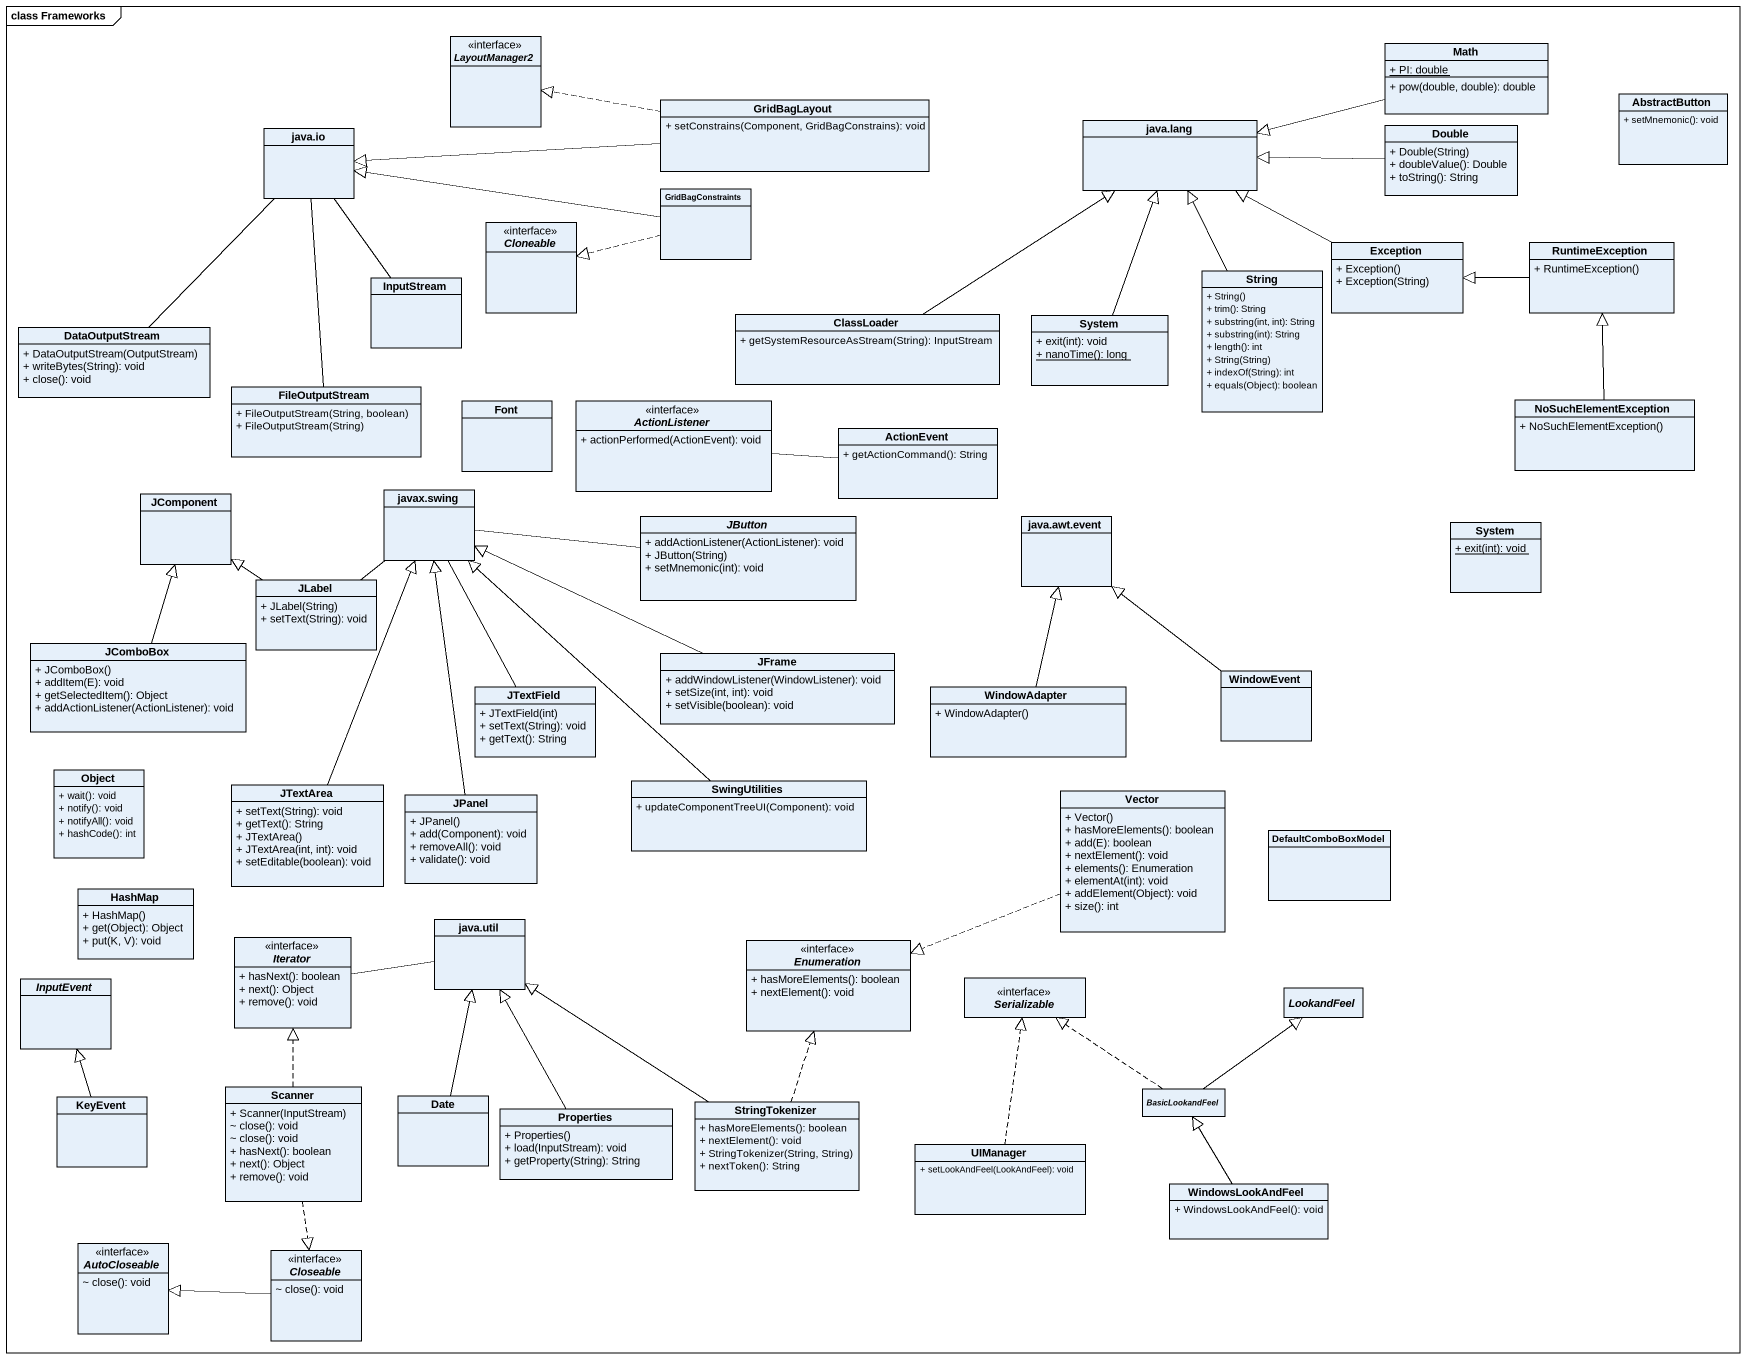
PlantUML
@startuml
mainframe class Frameworks
hide circle
hide empty members
skinparam classAttributeIconSize 0
interface LayoutManager2
class Math {
  {static} + PI: double
  + pow(double, double): double
}
class GridBagLayout {
  + setConstrains(Component, GridBagConstrains): void
}
class AbstractButton {
  + setMnemonic(): void
}
class "java.io" as java_io
class "java.lang" as java_lang
class Double {
  + Double(String)
  + doubleValue(): Double
  + toString(): String
}
class GridBagConstraints
interface Cloneable
class InputStream
class String {
  + String()
  + trim(): String
  + substring(int, int): String
  + substring(int): String
  + length(): int
  + String(String)
  + indexOf(String): int
  + equals(Object): boolean
}
class "Exception" as Exception_ {
  + Exception()
  + Exception(String)
}
class RuntimeException {
  + RuntimeException()
}
class DataOutputStream {
  + DataOutputStream(OutputStream)
  + writeBytes(String): void
  + close(): void
}
class ClassLoader {
  + getSystemResourceAsStream(String): InputStream
}
class System {
  + exit(int): void
  {static} + nanoTime(): long
}
class FileOutputStream {
  + FileOutputStream(String, boolean)
  + FileOutputStream(String)
}
class Font
interface ActionListener {
  + actionPerformed(ActionEvent): void
}
class NoSuchElementException {
  + NoSuchElementException()
}
class ActionEvent {
  + getActionCommand(): String
}
class JComponent
class "javax.swing" as javax_swing
abstract class JButton {
  + addActionListener(ActionListener): void
  + JButton(String)
  + setMnemonic(int): void
}
class "java.awt.event" as java_awt_event
class "System" as System_2 {
  {static} + exit(int): void
}
class JLabel {
  + JLabel(String)
  + setText(String): void
}
class JComboBox {
  + JComboBox()
  + addItem(E): void
  + getSelectedItem(): Object
  + addActionListener(ActionListener): void
}
class JTextField {
  + JTextField(int)
  + setText(String): void
  + getText(): String
}
class JFrame {
  + addWindowListener(WindowListener): void
  + setSize(int, int): void
  + setVisible(boolean): void
}
class WindowAdapter {
  + WindowAdapter()
}
class WindowEvent
class "Object" as Object_ {
  + wait(): void
  + notify(): void
  + notifyAll(): void
  + hashCode(): int
}
class JTextArea {
  + setText(String): void
  + getText(): String
  + JTextArea()
  + JTextArea(int, int): void
  + setEditable(boolean): void
}
class SwingUtilities {
  + updateComponentTreeUI(Component): void
}
class JPanel {
  + JPanel()
  + add(Component): void
  + removeAll(): void
  + validate(): void
}
class Vector {
  + Vector()
  + hasMoreElements(): boolean
  + add(E): boolean
  + nextElement(): void
  + elements(): Enumeration
  + elementAt(int): void
  + addElement(Object): void
  + size(): int
}
class DefaultComboBoxModel
class HashMap {
  + HashMap()
  + get(Object): Object
  + put(K, V): void
}
class "java.util" as java_util
interface Iterator {
  + hasNext(): boolean
  + next(): Object
  + remove(): void
}
interface Enumeration {
  + hasMoreElements(): boolean
  + nextElement(): void
}
abstract class InputEvent
interface Serializable
abstract class LookandFeel
class KeyEvent
class Scanner {
  + Scanner(InputStream)
  ~ close(): void
  ~ close(): void
  + hasNext(): boolean
  + next(): Object
  + remove(): void
}
class Date
class StringTokenizer {
  + hasMoreElements(): boolean
  + nextElement(): void
  + StringTokenizer(String, String)
  + nextToken(): String
}
abstract class BasicLookandFeel
class Properties {
  + Properties()
  + load(InputStream): void
  + getProperty(String): String
}
class UIManager {
  + setLookAndFeel(LookAndFeel): void
}
class WindowsLookAndFeel {
  + WindowsLookAndFeel(): void
}
interface AutoCloseable {
  ~ close(): void
}
interface Closeable {
  ~ close(): void
}
Math -left-|> java_lang
GridBagLayout .left.|> LayoutManager2
GridBagLayout -left-|> java_io
Double -left-|> java_lang
GridBagConstraints -left-|> java_io
GridBagConstraints .left.|> Cloneable
InputStream -up- java_io
String -up-|> java_lang
Exception_ -left-|> java_lang
RuntimeException -left-|> Exception_
DataOutputStream -up- java_io
ClassLoader -up-|> java_lang
System -up-|> java_lang
FileOutputStream -up- java_io
ActionListener -right- ActionEvent
NoSuchElementException -up-|> RuntimeException
javax_swing -right- JButton
JLabel -up-|> JComponent
JLabel -up- javax_swing
JComboBox -up-|> JComponent
JTextField -up- javax_swing
JFrame -left-|> javax_swing
WindowAdapter -up-|> java_awt_event
WindowEvent -up-|> java_awt_event
JTextArea -up-|> javax_swing
SwingUtilities -up-|> javax_swing
JPanel -up-|> javax_swing
Vector .left.|> Enumeration
Iterator -right- java_util
KeyEvent -up-|> InputEvent
Scanner .up.|> Iterator
Scanner ..|> Closeable
Date -up-|> java_util
StringTokenizer -up-|> java_util
StringTokenizer .up.|> Enumeration
BasicLookandFeel .up.|> Serializable
BasicLookandFeel -up-|> LookandFeel
Properties -up-|> java_util
UIManager .up.|> Serializable
WindowsLookAndFeel -up-|> BasicLookandFeel
Closeable -left-|> AutoCloseable
@enduml
